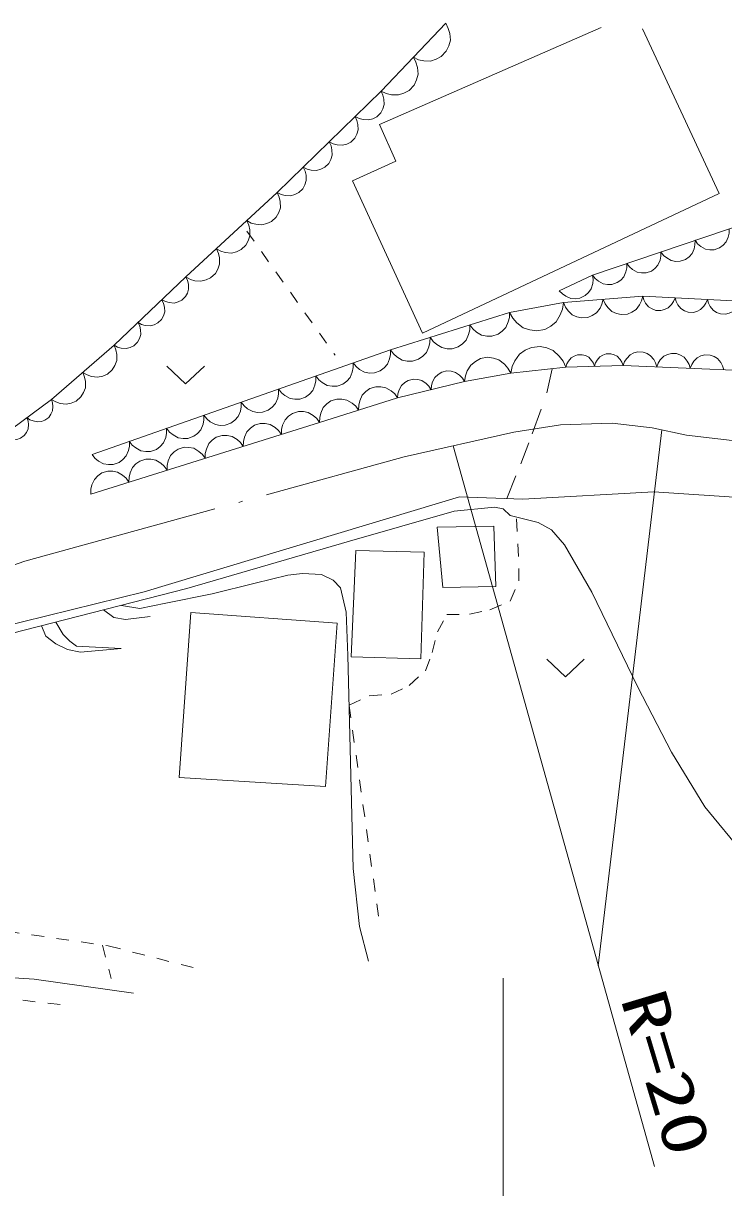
# Model space of a CAD drawing. Units: millimetres on the paper. Extents: x 40 to 680, y 20 to 380.
# Drawn here: x 291.7 to 319.67, y 235.71 to 282.22 of the extents above; entities that cross this region are included whole.
import ezdxf
from ezdxf.enums import TextEntityAlignment as Align

# ---------------------------------------------------------------- set-up
doc = ezdxf.new("R2010")
doc.units = ezdxf.units.MM
doc.linetypes.add('USER1', pattern=[10, 7.868852, -0.983607, 0.163934, -0.983607])
doc.linetypes.add('USER3', pattern=[1, 0.5, -0.5])
doc.layers.add('S-SUV', color=7, linetype='Continuous', lineweight=13)
doc.styles.add('ＭＳ ゴシック', font='')
doc.styles.get('ＭＳ ゴシック').set_extended_font_data('MS Gothic')

# ---------------------------------------------------------------- blocks, each defined once
blk = doc.blocks.new('BUHIN96')
at = {"color": 7, "linetype": 'Continuous', "lineweight": 13}
blk.add_lwpolyline([(-0.645, -0.678), (-0.441, -0.776), (-0.231, -0.82), (0.044, -0.83), (0.267, -0.758), (0.47, -0.647), (0.67, -0.437), (0.77, -0.229), (0.831, -0.002), (0.807, 0.272), (0.749, 0.476), (0.645, 0.678)], dxfattribs=at)
blk = doc.blocks.new('BUHIN97')
at = {"color": 7, "linetype": 'Continuous', "lineweight": 13}
blk.add_lwpolyline([(-0.519, -0.505), (-0.363, -0.587), (-0.203, -0.627), (0.01, -0.643), (0.184, -0.594), (0.344, -0.514), (0.505, -0.357), (0.589, -0.2), (0.642, -0.026), (0.632, 0.186), (0.593, 0.346), (0.519, 0.505)], dxfattribs=at)
blk = doc.blocks.new('BUHIN98')
at = {"color": 7, "linetype": 'Continuous', "lineweight": 13}
blk.add_lwpolyline([(-0.607, -0.563), (-0.432, -0.66), (-0.25, -0.711), (-0.007, -0.735), (0.194, -0.684), (0.379, -0.597), (0.567, -0.423), (0.667, -0.245), (0.734, -0.048), (0.728, 0.195), (0.688, 0.378), (0.607, 0.563)], dxfattribs=at)
blk = doc.blocks.new('BUHIN99')
at = {"color": 7, "linetype": 'Continuous', "lineweight": 13}
blk.add_lwpolyline([(-0.478, -0.455), (-0.338, -0.531), (-0.192, -0.569), (0.002, -0.586), (0.161, -0.543), (0.308, -0.472), (0.456, -0.331), (0.534, -0.188), (0.585, -0.031), (0.578, 0.163), (0.544, 0.308), (0.478, 0.455)], dxfattribs=at)
blk = doc.blocks.new('BUHIN100')
at = {"color": 7, "linetype": 'Continuous', "lineweight": 13}
blk.add_lwpolyline([(-0.626, -0.541), (-0.455, -0.644), (-0.274, -0.701), (-0.033, -0.734), (0.169, -0.69), (0.357, -0.61), (0.551, -0.442), (0.658, -0.268), (0.731, -0.074), (0.734, 0.169), (0.7, 0.353), (0.626, 0.541)], dxfattribs=at)
blk = doc.blocks.new('BUHIN101')
at = {"color": 7, "linetype": 'Continuous', "lineweight": 13}
blk.add_lwpolyline([(-0.488, -0.362), (-0.368, -0.447), (-0.239, -0.499), (-0.064, -0.535), (0.087, -0.514), (0.228, -0.466), (0.38, -0.354), (0.467, -0.232), (0.531, -0.094), (0.547, 0.084), (0.532, 0.221), (0.488, 0.362)], dxfattribs=at)
blk = doc.blocks.new('BUHIN120')
at = {"color": 7, "linetype": 'Continuous', "lineweight": 13}
blk.add_lwpolyline([(-0.645, 0.035), (-0.605, -0.116), (-0.534, -0.246), (-0.416, -0.395), (-0.278, -0.48), (-0.129, -0.537), (0.071, -0.547), (0.225, -0.507), (0.371, -0.437), (0.505, -0.302), (0.586, -0.18), (0.645, -0.035)], dxfattribs=at)
blk = doc.blocks.new('BUHIN121')
at = {"color": 7, "linetype": 'Continuous', "lineweight": 13}
blk.add_lwpolyline([(-0.792, -0.065), (-0.717, -0.242), (-0.61, -0.389), (-0.441, -0.55), (-0.259, -0.631), (-0.068, -0.675), (0.177, -0.655), (0.358, -0.58), (0.525, -0.471), (0.665, -0.284), (0.743, -0.122), (0.792, 0.065)], dxfattribs=at)
blk = doc.blocks.new('BUHIN123')
at = {"color": 7, "linetype": 'Continuous', "lineweight": 13}
blk.add_lwpolyline([(-0.793, -0.249), (-0.676, -0.413), (-0.532, -0.537), (-0.323, -0.663), (-0.119, -0.704), (0.086, -0.705), (0.332, -0.627), (0.5, -0.509), (0.644, -0.359), (0.744, -0.136), (0.787, 0.047), (0.793, 0.249)], dxfattribs=at)
blk = doc.blocks.new('BUHIN124')
at = {"color": 7, "linetype": 'Continuous', "lineweight": 13}
blk.add_lwpolyline([(-0.745, -0.261), (-0.629, -0.413), (-0.489, -0.527), (-0.286, -0.64), (-0.091, -0.672), (0.104, -0.666), (0.335, -0.585), (0.49, -0.468), (0.623, -0.321), (0.711, -0.106), (0.745, 0.069), (0.745, 0.261)], dxfattribs=at)
blk = doc.blocks.new('BUHIN125')
at = {"color": 7, "linetype": 'Continuous', "lineweight": 13}
blk.add_lwpolyline([(0.762, 0.238), (0.65, 0.395), (0.512, 0.515), (0.311, 0.636), (0.115, 0.675), (-0.082, 0.677), (-0.318, 0.603), (-0.479, 0.49), (-0.618, 0.346), (-0.714, 0.132), (-0.755, -0.044), (-0.762, -0.238)], dxfattribs=at)
blk = doc.blocks.new('BUHIN126')
at = {"color": 7, "linetype": 'Continuous', "lineweight": 13}
blk.add_lwpolyline([(0.779, 0.247), (0.664, 0.407), (0.522, 0.53), (0.316, 0.653), (0.115, 0.692), (-0.086, 0.692), (-0.328, 0.616), (-0.492, 0.5), (-0.634, 0.352), (-0.732, 0.132), (-0.773, -0.048), (-0.779, -0.247)], dxfattribs=at)
blk = doc.blocks.new('BUHIN127')
at = {"color": 7, "linetype": 'Continuous', "lineweight": 13}
blk.add_lwpolyline([(0.668, 0.162), (0.581, 0.304), (0.469, 0.415), (0.303, 0.53), (0.137, 0.575), (-0.033, 0.587), (-0.24, 0.536), (-0.385, 0.448), (-0.512, 0.332), (-0.607, 0.153), (-0.652, 0.004), (-0.668, -0.162)], dxfattribs=at)
blk = doc.blocks.new('BUHIN130')
at = {"color": 7, "linetype": 'Continuous', "lineweight": 13}
blk.add_lwpolyline([(0.571, 0.019), (0.524, 0.149), (0.451, 0.258), (0.336, 0.38), (0.208, 0.445), (0.072, 0.483), (-0.105, 0.477), (-0.238, 0.429), (-0.361, 0.357), (-0.468, 0.227), (-0.53, 0.113), (-0.571, -0.019)], dxfattribs=at)
blk = doc.blocks.new('BUHIN131')
at = {"color": 7, "linetype": 'Continuous', "lineweight": 13}
blk.add_lwpolyline([(0.669, -0.029), (0.626, 0.127), (0.551, 0.261), (0.427, 0.414), (0.283, 0.5), (0.128, 0.558), (-0.079, 0.567), (-0.239, 0.523), (-0.389, 0.449), (-0.526, 0.308), (-0.609, 0.181), (-0.669, 0.029)], dxfattribs=at)
blk = doc.blocks.new('BUHIN307')
at = {"color": 7, "linetype": 'Continuous', "lineweight": 13}
blk.add_lwpolyline([(-0.681, -0.231), (-0.577, -0.37), (-0.45, -0.475), (-0.267, -0.58), (-0.089, -0.611), (0.088, -0.608), (0.3, -0.536), (0.442, -0.431), (0.565, -0.298), (0.647, -0.104), (0.68, 0.056), (0.681, 0.231)], dxfattribs=at)
blk = doc.blocks.new('BUHIN331')
at = {"color": 7, "linetype": 'Continuous', "lineweight": 13}
blk.add_lwpolyline([(-0.75, 0.356), (0, -0.352), (0.75, 0.356)], dxfattribs=at)

msp = doc.modelspace()

# ---------------------------------------------------------------- linework, layer by layer
at = {"layer": 'S-SUV'}
for p, q in [((314.784, 282.053), (305.926, 278.176)), ((308.572, 282.217), (305.992, 279.504)), ((319.494, 275.422), (316.432, 281.998)), ((305.992, 279.504), (301.843, 275.462)), ((305.926, 278.176), (306.578, 276.709)), ((306.578, 276.709), (304.857, 275.93)), ((304.857, 275.93), (307.647, 269.843)), ((301.843, 275.462), (298.2, 272.084)), ((307.647, 269.843), (319.494, 275.422)), ((321.253, 274.472), (314.441, 272.162)), ((314.441, 272.162), (313.11, 271.535)), ((298.2, 272.084), (295.331, 269.356)), ((316.444, 271.32), (313.277, 271.061)), ((320.315, 271.113), (316.444, 271.32)), ((313.277, 271.061), (311.122, 270.671)), ((311.122, 270.671), (306.365, 269.177)), ((295.331, 269.356), (292.827, 267.193)), ((306.365, 269.177), (294.449, 264.997)), ((311.168, 268.242), (313.375, 268.476)), ((312.828, 268.418), (312.614, 267.453)), ((313.375, 268.476), (315.659, 268.554)), ((315.659, 268.554), (321.012, 268.32)), ((309.325, 267.905), (311.168, 268.242)), ((306.651, 267.256), (309.325, 267.905)), ((292.827, 267.193), (290.875, 265.745)), ((303.535, 266.269), (306.651, 267.256)), ((312.38, 266.803), (312.026, 265.814)), ((294.397, 263.414), (303.535, 266.269)), ((317.204, 265.978), (314.666, 244.573)), ((308.876, 265.339), (316.904, 236.548)), ((311.89, 265.461), (311.57, 264.625)), ((311.379, 264.145), (311.015, 263.229)), ((305.374, 262.171), (309.118, 263.299)), ((309.118, 263.299), (311.658, 263.205)), ((311.658, 263.205), (316.88, 263.497)), ((316.88, 263.497), (321.84, 263.176)), ((308.913, 262.734), (310.522, 262.891)), ((310.522, 262.891), (310.872, 262.821)), ((310.872, 262.821), (311.152, 262.559)), ((304.733, 261.527), (308.913, 262.734)), ((311.152, 262.559), (311.624, 262.437)), ((311.624, 262.437), (312.271, 262.279)), ((296.535, 259.506), (305.374, 262.171)), ((308.225, 262.095), (310.5, 262.133)), ((308.458, 259.686), (308.225, 262.095)), ((310.5, 262.133), (310.575, 259.724)), ((312.271, 262.279), (312.796, 261.982)), ((312.796, 261.982), (313.321, 261.381)), ((298.237, 259.634), (304.733, 261.527)), ((304.797, 256.91), (304.985, 261.163)), ((304.985, 261.163), (307.715, 261.088)), ((307.715, 261.088), (307.573, 256.825)), ((313.321, 261.381), (314.414, 259.495)), ((300.969, 259.855), (302.274, 260.167)), ((302.274, 260.167), (302.859, 260.235)), ((302.859, 260.235), (303.607, 260.195)), ((303.607, 260.195), (304.083, 259.977)), ((286.565, 256.649), (298.237, 259.634)), ((299.242, 259.433), (300.969, 259.855)), ((304.083, 259.977), (304.368, 259.664)), ((304.368, 259.664), (304.599, 258.699)), ((310.575, 259.724), (308.458, 259.686)), ((290.139, 257.926), (296.535, 259.506)), ((297.393, 259.052), (299.242, 259.433)), ((314.414, 259.495), (316.245, 255.697)), ((294.905, 258.782), (295.326, 258.481)), ((295.626, 258.967), (296.36, 258.848)), ((296.36, 258.848), (297.393, 259.052)), ((297.933, 252.091), (298.401, 258.676)), ((298.401, 258.676), (304.24, 258.259)), ((304.599, 258.699), (304.664, 256.966)), ((292.437, 258.151), (292.607, 257.734)), ((292.997, 258.294), (293.301, 257.802)), ((295.326, 258.481), (295.789, 258.4)), ((295.789, 258.4), (296.768, 258.522)), ((304.24, 258.259), (303.769, 251.731)), ((292.607, 257.734), (293.001, 257.434)), ((293.301, 257.802), (293.559, 257.53)), ((293.001, 257.434), (293.464, 257.203)), ((293.559, 257.53), (293.831, 257.339)), ((293.831, 257.339), (295.612, 257.244)), ((293.994, 257.095), (295.612, 257.244)), ((293.464, 257.203), (293.994, 257.095)), ((304.664, 256.966), (304.877, 248.45)), ((307.573, 256.825), (304.797, 256.91)), ((316.245, 255.697), (317.584, 253.101)), ((317.584, 253.101), (318.924, 250.914)), ((303.769, 251.731), (297.933, 252.091)), ((318.924, 250.914), (320.481, 249.029)), ((304.877, 248.45), (305.125, 246.143)), ((305.125, 246.143), (305.484, 244.76)), ((289.411, 244.221), (292.132, 244.037)), ((292.132, 244.037), (296.099, 243.483)), ((310.871, 230.657), (310.871, 244.078))]:
    msp.add_line(p, q, dxfattribs=at)
at = {"layer": 'S-SUV', "linetype": 'USER3'}
for p, q in [((300.631, 273.916), (304.155, 268.959)), ((311.478, 260.92), (311.4, 262.495)), ((311.499, 259.944), (311.478, 260.92)), ((311.146, 259.136), (311.499, 259.944)), ((310.336, 258.783), (311.146, 259.136)), ((308.613, 258.596), (309.526, 258.617)), ((309.526, 258.617), (310.336, 258.783)), ((308.239, 257.911), (308.613, 258.596)), ((308.031, 257.08), (308.239, 257.911)), ((307.761, 256.353), (308.031, 257.08)), ((307.117, 255.772), (307.761, 256.353)), ((304.714, 254.982), (305.519, 255.356)), ((305.519, 255.356), (306.391, 255.419)), ((306.391, 255.419), (307.117, 255.772)), ((305.892, 246.552), (304.714, 254.982)), ((287.087, 246.514), (295.099, 245.366)), ((294.861, 245.4), (295.209, 244.068)), ((295.099, 245.366), (298.504, 244.492)), ((293.177, 243.019), (287.835, 243.643))]:
    msp.add_line(p, q, dxfattribs=at)
at = {"layer": 'S-SUV', "linetype": 'USER1'}
for p, q in [((311.299, 265.883), (313.158, 266.183)), ((313.158, 266.183), (315.226, 266.243)), ((315.226, 266.243), (316.815, 266.063)), ((316.815, 266.063), (318.194, 265.763)), ((306.909, 264.898), (311.299, 265.883)), ((318.194, 265.763), (322.062, 265.313)), ((291.77, 260.731), (306.909, 264.898)), ((289.492, 259.951), (291.77, 260.731))]:
    msp.add_line(p, q, dxfattribs=at)
at = {"layer": 'S-SUV'}
for points in [[(313.11, 271.535), (313.232, 271.406), (313.373, 271.314), (313.571, 271.228), (313.755, 271.217), (313.935, 271.241), (314.141, 271.338), (314.274, 271.462), (314.383, 271.61), (314.444, 271.818), (314.46, 271.984), (314.441, 272.162)], [(311.122, 270.671), (311.248, 270.438), (311.415, 270.251), (311.668, 270.052), (311.928, 269.966), (312.196, 269.931), (312.53, 269.991), (312.768, 270.118), (312.982, 270.29), (313.149, 270.565), (313.235, 270.797), (313.277, 271.061)], [(313.375, 268.476), (313.265, 268.721), (313.11, 268.922), (312.869, 269.142), (312.612, 269.249), (312.344, 269.304), (312.002, 269.268), (311.752, 269.158), (311.523, 269), (311.333, 268.734), (311.229, 268.506), (311.168, 268.242)], [(311.168, 268.242), (311.06, 268.442), (310.916, 268.601), (310.7, 268.771), (310.477, 268.845), (310.247, 268.874), (309.962, 268.822), (309.758, 268.713), (309.575, 268.565), (309.433, 268.33), (309.36, 268.13), (309.325, 267.905)]]:
    msp.add_lwpolyline(points, dxfattribs=at)

# ---------------------------------------------------------------- block references
for name, p in [('BUHIN96', (307.927, 281.539)), ('BUHIN96', (306.637, 280.183)), ('BUHIN97', (305.473, 278.999)), ('BUHIN97', (304.436, 277.988)), ('BUHIN97', (303.399, 276.978)), ('BUHIN97', (302.362, 275.967)), ('BUHIN98', (301.236, 274.899)), ('BUHIN98', (300.021, 273.773)), ('BUHIN307', (319.209, 273.779)), ('BUHIN307', (317.847, 273.317)), ('BUHIN98', (298.807, 272.647)), ('BUHIN307', (316.484, 272.855)), ('BUHIN307', (315.122, 272.393)), ('BUHIN99', (297.722, 271.63)), ('BUHIN99', (296.765, 270.72)), ('BUHIN121', (314.069, 271.126)), ('BUHIN121', (315.652, 271.255)), ('BUHIN120', (317.089, 271.286)), ('BUHIN120', (318.38, 271.217)), ('BUHIN120', (319.67, 271.147)), ('BUHIN99', (295.809, 269.811)), ('BUHIN123', (310.329, 270.422)), ('BUHIN123', (308.744, 269.924)), ('BUHIN100', (294.705, 268.815)), ('BUHIN123', (307.158, 269.426)), ('BUHIN124', (305.62, 268.916)), ('BUHIN130', (313.946, 268.496)), ('BUHIN130', (315.088, 268.535)), ('BUHIN131', (316.328, 268.525)), ('BUHIN131', (317.667, 268.466)), ('BUHIN131', (319.005, 268.408)), ('BUHIN331', (298.184, 268.169)), ('BUHIN124', (304.131, 268.393)), ('BUHIN100', (293.453, 267.734)), ('BUHIN124', (302.641, 267.871)), ('BUHIN127', (307.319, 267.418)), ('BUHIN127', (308.656, 267.743)), ('BUHIN124', (301.152, 267.348)), ('BUHIN126', (305.872, 267.009)), ('BUHIN101', (292.339, 266.831)), ('BUHIN124', (299.662, 266.826)), ('BUHIN126', (304.314, 266.516)), ('BUHIN124', (298.173, 266.304)), ('BUHIN125', (302.774, 266.031)), ('BUHIN101', (291.363, 266.107)), ('BUHIN125', (301.251, 265.555)), ('BUHIN124', (296.683, 265.781)), ('BUHIN125', (299.728, 265.08)), ('BUHIN124', (295.194, 265.259)), ('BUHIN125', (298.205, 264.604)), ('BUHIN125', (296.682, 264.128)), ('BUHIN125', (295.159, 263.652)), ('BUHIN331', (313.358, 256.465))]:
    msp.add_blockref(name, p, dxfattribs=at)

# ---------------------------------------------------------------- texts
at = {"layer": 'S-SUV', "style": 'ＭＳ ゴシック', "width": 1.35}
msp.add_text('R=20', height=1.833, rotation=286.7, dxfattribs=at).set_placement((315.014, 243.103), align=Align.BOTTOM_LEFT)

doc.saveas('drawing.dxf')
